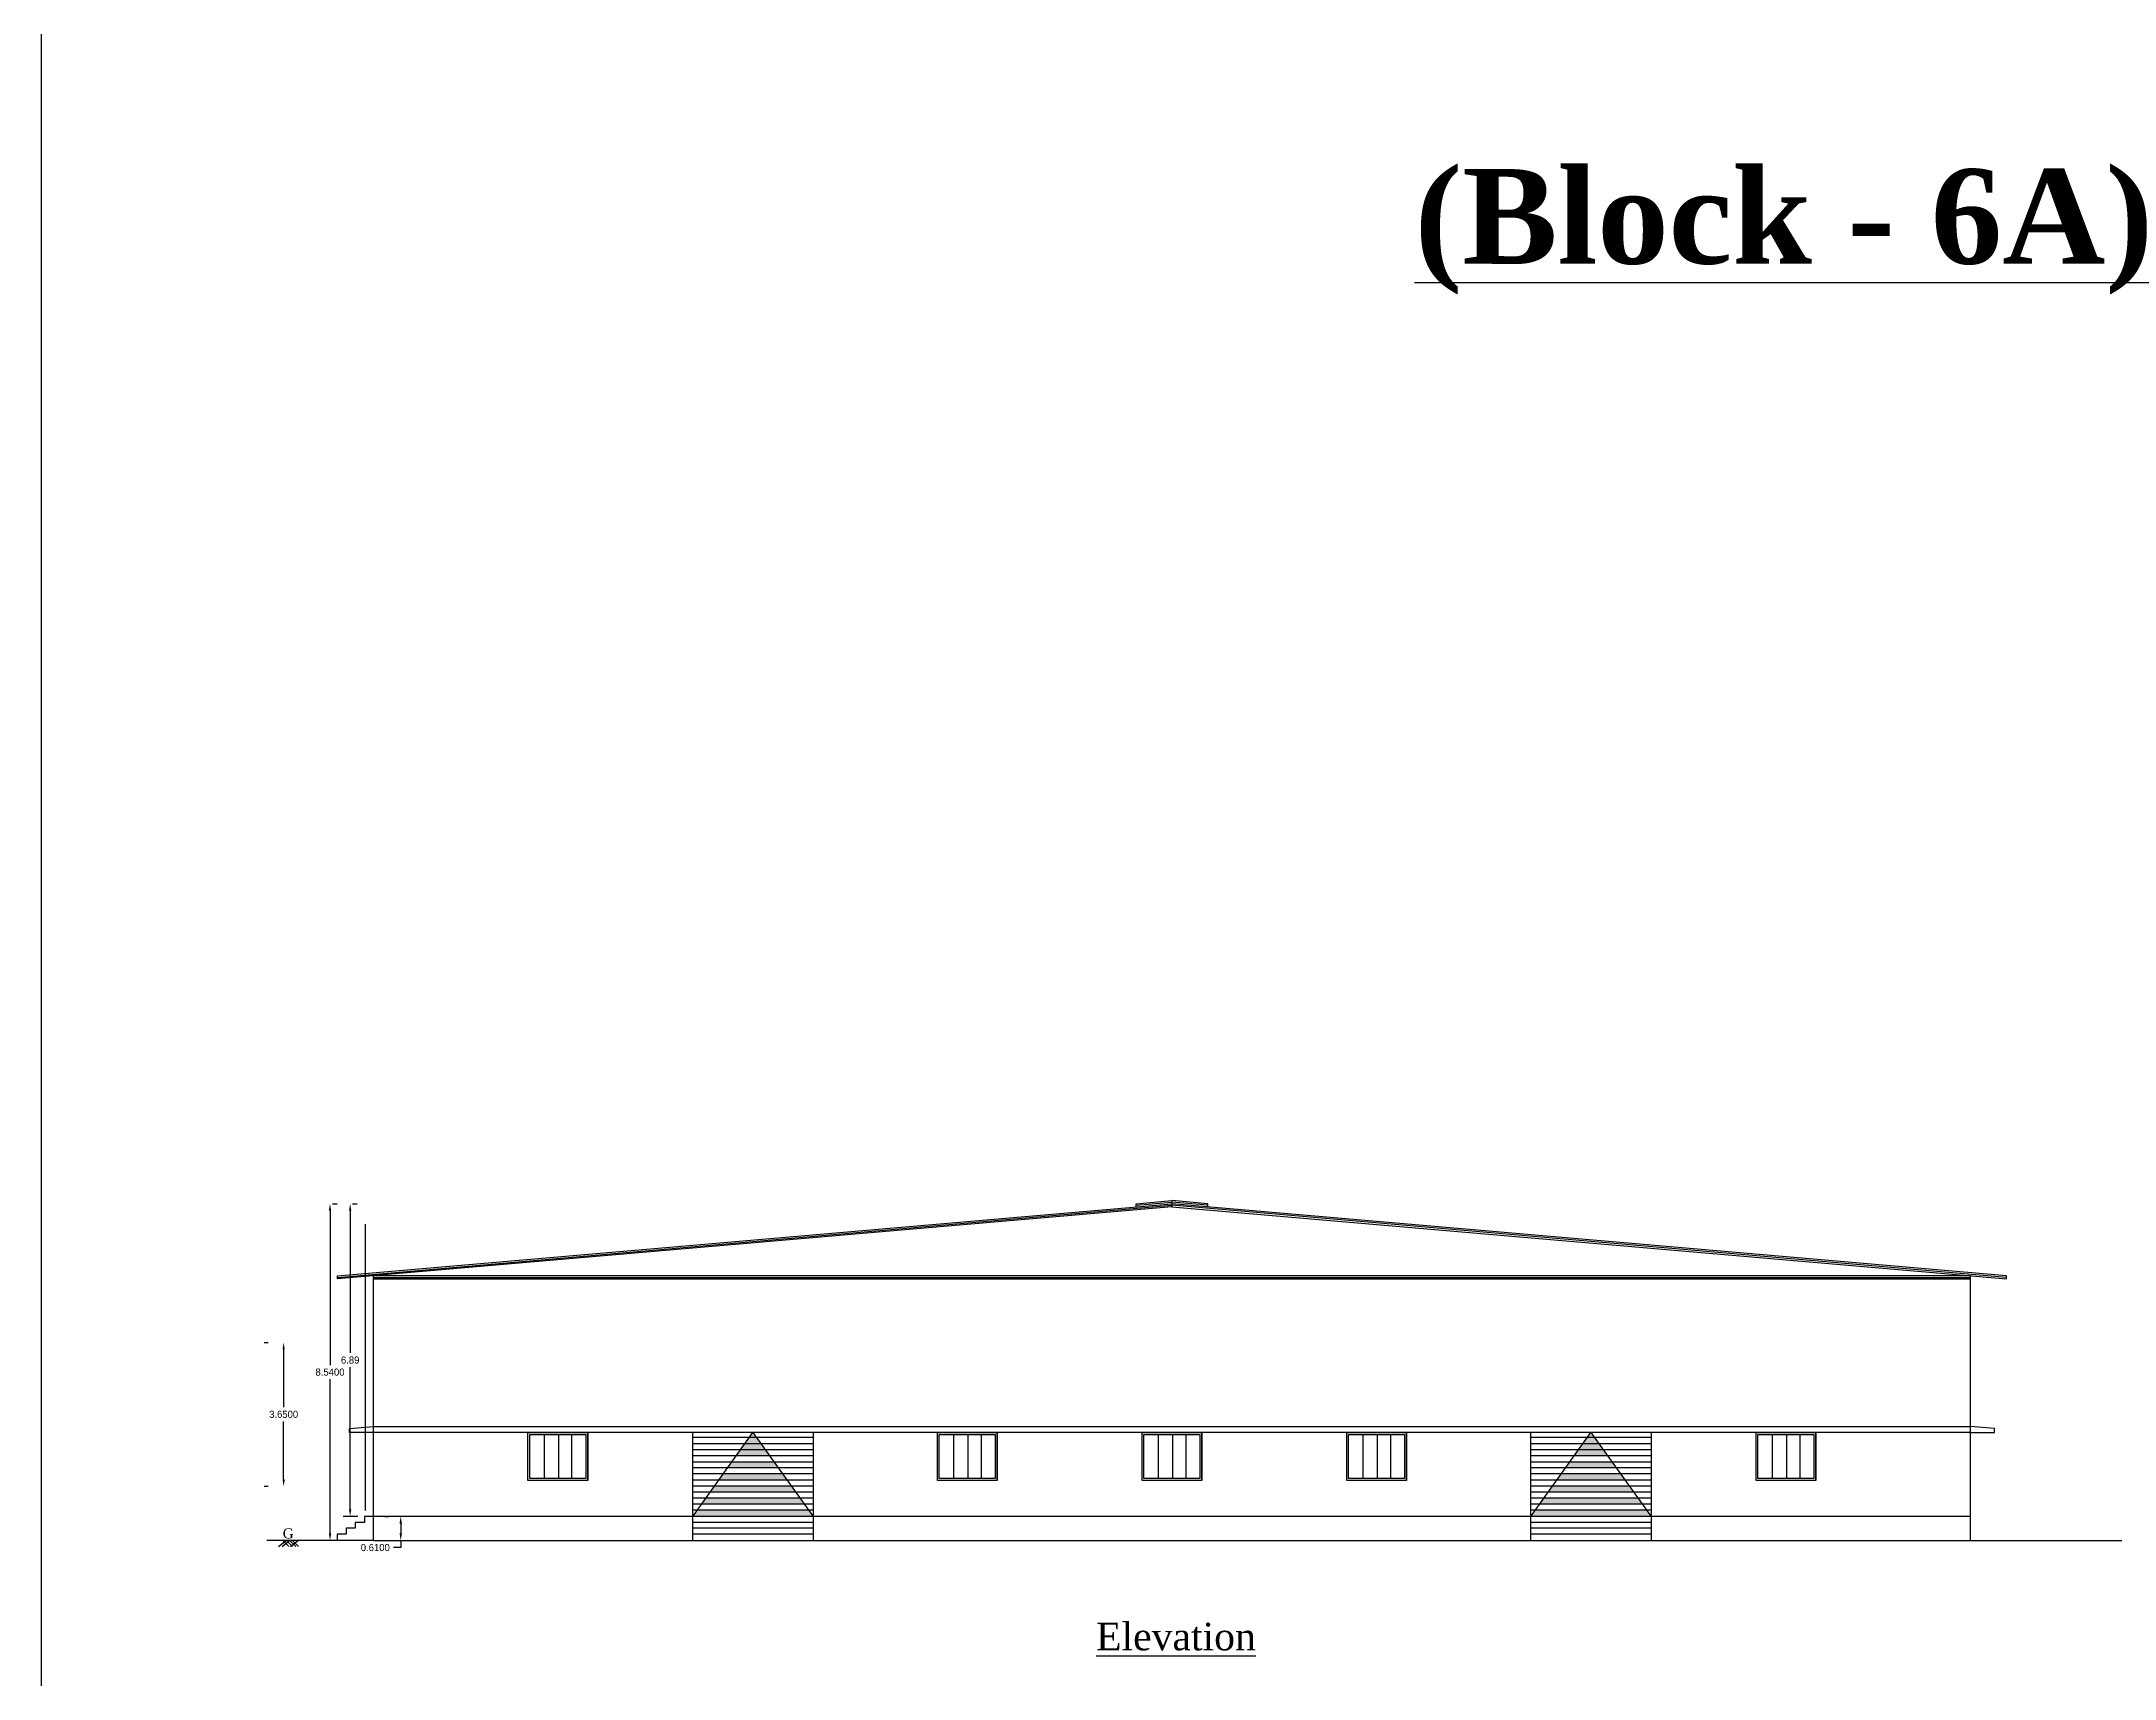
# Model space of a CAD drawing. Header units: metres. Extents: x 0 to 1012, y 0 to 496.
# Drawn here: x 620.1 to 672.7, y 250.7 to 292.2 of the extents above; entities that cross this region are included whole.
import ezdxf

# ---------------------------------------------------------------- set-up
doc = ezdxf.new("R2010")
doc.units = ezdxf.units.M
doc.header["$LTSCALE"] = 3.5
doc.header["$MEASUREMENT"] = 0
doc.linetypes.add('DOT2', pattern=[0.125, 0, -0.125])
doc.layers.get('0').update_dxf_attribs({"linetype": 'CONTINUOUS'})
doc.layers.get('DEFPOINTS').update_dxf_attribs({"linetype": 'CONTINUOUS'})
for name, color, linetype in [('BLK_1_FLR_0_REGULAR_ROOM_1', 2, 'CONTINUOUS'), ('BLK_1_HT_OF_BLDG', 5, 'CONTINUOUS'), ('BLK_1_PLINTH_HEIGHT', 7, 'CONTINUOUS')]:
    doc.layers.add(name, color=color, linetype=linetype)
doc.layers.add('ELECTRICAL_ROOM', color=1, linetype='CONTINUOUS', lineweight=0)
doc.styles.add('RomanS', font='romans.shx')
doc.dimstyles.get("Standard").update_dxf_attribs({"dimtxt": 0.18, "dimasz": 0.18, "dimexe": 0.18, "dimexo": 0.0625, "dimgap": 0.09, "dimtad": 0, "dimtih": 1, "dimtoh": 1, "dimdec": 4, "dimzin": 0, "dimdsep": 46, "dimtxsty": 'Standard', "dimcen": 0.09, "dimadec": 0, "dimazin": 0, "dimtfac": 1, "dimtdec": 4, "dimtofl": 0, "dimtmove": 0, "dimatfit": 3, "dimfxl": 0, "dimtolj": 1, "dimtzin": 0, "dimarcsym": 0})

# ---------------------------------------------------------------- blocks, each defined once
blk = doc.blocks.new('*D102')
at = {"layer": 'BLK_1_FLR_0_REGULAR_ROOM_1', "color": 0, "lineweight": -2}
for p, q in [((627.941, 262.521), (627.941, 258.916)), ((628.003, 262.701), (628.121, 262.701)), ((627.941, 254.951), (627.941, 258.556)), ((628.132, 254.771), (627.761, 254.771))]:
    blk.add_line(p, q, dxfattribs=at)
at = {"layer": 'BLK_1_FLR_0_REGULAR_ROOM_1', "color": 0}
for points in [[(627.911, 262.521), (627.971, 262.521), (627.941, 262.701)], [(627.911, 254.951), (627.971, 254.951), (627.941, 254.771)]]:
    blk.add_solid(points, dxfattribs=at)
at = {"layer": 'DEFPOINTS', "color": 0}
for p in [(627.941, 262.701), (627.941, 262.701), (628.195, 254.771)]:
    blk.add_point(p, dxfattribs=at)
at = {"layer": 'BLK_1_FLR_0_REGULAR_ROOM_1', "color": 0, "lineweight": 30, "insert": (627.941, 258.736), "char_height": 0.18, "attachment_point": 5}
blk.add_mtext('\\A1;6.89', dxfattribs=at)
blk = doc.blocks.new('*D103')
at = {"layer": 'BLK_1_HT_OF_BLDG', "color": 0, "lineweight": -2}
for p, q in [((627.43, 262.521), (627.43, 258.611)), ((627.493, 262.701), (627.61, 262.701)), ((627.43, 254.341), (627.43, 258.251)), ((627.643, 254.161), (627.25, 254.161))]:
    blk.add_line(p, q, dxfattribs=at)
at = {"layer": 'BLK_1_HT_OF_BLDG', "color": 0}
for points in [[(627.4, 262.521), (627.46, 262.521), (627.43, 262.701)], [(627.4, 254.341), (627.46, 254.341), (627.43, 254.161)]]:
    blk.add_solid(points, dxfattribs=at)
at = {"layer": 'DEFPOINTS', "color": 0}
for p in [(627.43, 262.701), (627.43, 262.701), (627.705, 254.161)]:
    blk.add_point(p, dxfattribs=at)
at = {"layer": 'BLK_1_HT_OF_BLDG', "color": 0, "lineweight": 30, "insert": (627.43, 258.431), "char_height": 0.18, "attachment_point": 5}
blk.add_mtext('\\A1;8.5400', dxfattribs=at)
blk = doc.blocks.new('*D104')
at = {"layer": 'BLK_1_PLINTH_HEIGHT', "color": 0, "linetype": 'DOT2', "lineweight": -2, "ltscale": 400}
for p, q in [((628.822, 254.771), (629.403, 254.771)), ((628.822, 254.161), (629.403, 254.161))]:
    blk.add_line(p, q, dxfattribs=at)
at = {"layer": 'BLK_1_PLINTH_HEIGHT', "color": 0, "linetype": 'Continuous', "lineweight": -2, "ltscale": 400}
for p, q in [((629.223, 254.591), (629.223, 254.341)), ((629.223, 253.981), (629.043, 253.981)), ((629.223, 254.161), (629.223, 253.981))]:
    blk.add_line(p, q, dxfattribs=at)
at = {"layer": 'BLK_1_PLINTH_HEIGHT', "color": 0, "ltscale": 400}
for points in [[(629.193, 254.591), (629.253, 254.591), (629.223, 254.771)], [(629.193, 254.341), (629.253, 254.341), (629.223, 254.161)]]:
    blk.add_solid(points, dxfattribs=at)
at = {"layer": 'DEFPOINTS', "color": 0, "ltscale": 400}
for p in [(628.76, 254.771), (628.76, 254.161), (629.223, 254.161)]:
    blk.add_point(p, dxfattribs=at)
at = {"layer": 'BLK_1_PLINTH_HEIGHT', "color": 0, "ltscale": 400, "insert": (628.578, 253.981), "char_height": 0.18, "attachment_point": 5}
blk.add_mtext('\\A1;0.6100', dxfattribs=at)
blk = doc.blocks.new('*D123')
at = {"layer": 'DEFPOINTS', "color": 0, "ltscale": 400}
for p in [(625.701, 259.185), (625.701, 255.535), (626.254, 255.535)]:
    blk.add_point(p, dxfattribs=at)
at = {"layer": 'ELECTRICAL_ROOM', "color": 0, "linetype": 'DOT2', "lineweight": -2, "ltscale": 400}
for p, q in [((625.764, 259.185), (626.434, 259.185)), ((625.764, 255.535), (626.434, 255.535))]:
    blk.add_line(p, q, dxfattribs=at)
at = {"layer": 'ELECTRICAL_ROOM', "color": 0, "lineweight": -2, "ltscale": 400}
for p, q in [((626.254, 259.005), (626.254, 257.54)), ((626.254, 255.715), (626.254, 257.18))]:
    blk.add_line(p, q, dxfattribs=at)
at = {"layer": 'ELECTRICAL_ROOM', "color": 0, "ltscale": 400}
for points in [[(626.224, 259.005), (626.284, 259.005), (626.254, 259.185)], [(626.224, 255.715), (626.284, 255.715), (626.254, 255.535)]]:
    blk.add_solid(points, dxfattribs=at)
at = {"layer": 'ELECTRICAL_ROOM', "color": 0, "ltscale": 400, "insert": (626.254, 257.36), "char_height": 0.18, "attachment_point": 5}
blk.add_mtext('\\A1;3.6500', dxfattribs=at)

msp = doc.modelspace()

# ---------------------------------------------------------------- hatches: boundary and pattern name
h = msp.add_hatch(color=256)
h.dxf.hatch_style = 1
h.paths.add_polyline_path([(639.56575, 254.93106), (636.74486, 254.93106), (636.63031, 254.77106), (639.68031, 254.77106)])
h.paths.add_polyline_path([(639.35096, 255.23106), (636.95965, 255.23106), (636.85225, 255.08106), (639.45836, 255.08106)])
h.paths.add_polyline_path([(639.12902, 255.54106), (637.1816, 255.54106), (637.0742, 255.39106), (639.23641, 255.39106)])
h.paths.add_polyline_path([(638.90707, 255.85106), (637.40355, 255.85106), (637.28899, 255.69106), (639.02162, 255.69106)])
h.paths.add_polyline_path([(638.69228, 256.15106), (637.61833, 256.15106), (637.51094, 256.00106), (638.79967, 256.00106)])
h.paths.add_polyline_path([(638.47033, 256.46106), (637.84028, 256.46106), (637.73289, 256.31106), (638.57772, 256.31106)])
h.paths.add_polyline_path([(638.36294, 256.61106), (637.94768, 256.61106), (637.84028, 256.46106), (638.47033, 256.46106)])
h.paths.add_polyline_path([(638.24838, 256.77106), (638.06223, 256.77106), (637.94768, 256.61106), (638.36294, 256.61106)])
h.paths.add_polyline_path([(638.15531, 256.90106), (638.06223, 256.77106), (638.24838, 256.77106)])
h = msp.add_hatch(color=256)
h.dxf.hatch_style = 1
h.paths.add_polyline_path([(660.81575, 254.93106), (657.99486, 254.93106), (657.88031, 254.77106), (660.93031, 254.77106)])
h.paths.add_polyline_path([(660.60096, 255.23106), (658.20965, 255.23106), (658.10225, 255.08106), (660.70836, 255.08106)])
h.paths.add_polyline_path([(660.37902, 255.54106), (658.4316, 255.54106), (658.3242, 255.39106), (660.48641, 255.39106)])
h.paths.add_polyline_path([(660.15707, 255.85106), (658.65355, 255.85106), (658.53899, 255.69106), (660.27162, 255.69106)])
h.paths.add_polyline_path([(659.94228, 256.15106), (658.86833, 256.15106), (658.76094, 256.00106), (660.04967, 256.00106)])
h.paths.add_polyline_path([(659.72033, 256.46106), (659.09028, 256.46106), (658.98289, 256.31106), (659.82772, 256.31106)])
h.paths.add_polyline_path([(659.61294, 256.61106), (659.19768, 256.61106), (659.09028, 256.46106), (659.72033, 256.46106)])
h.paths.add_polyline_path([(659.49838, 256.77106), (659.31223, 256.77106), (659.19768, 256.61106), (659.61294, 256.61106)])
h.paths.add_polyline_path([(659.40531, 256.90106), (659.31223, 256.77106), (659.49838, 256.77106)])

# ---------------------------------------------------------------- linework, layer by layer
for p, q in [((627.62031, 260.87241), (648.78031, 262.70106)), ((627.62031, 260.83241), (648.78031, 262.66106)), ((648.78031, 262.62106), (627.62031, 260.79241)), ((647.87031, 262.70241), (648.78031, 262.78106)), ((647.87031, 262.66241), (648.78031, 262.74106)), ((647.87031, 262.62241), (647.87031, 262.70241)), ((648.78031, 262.70106), (648.78031, 262.78106)), ((649.69031, 262.70241), (648.78031, 262.78106)), ((649.69031, 262.66241), (648.78031, 262.74106)), ((648.78031, 262.70106), (648.78031, 262.62106)), ((669.94031, 260.87241), (648.78031, 262.70106)), ((648.78031, 262.70106), (648.78031, 262.62106)), ((669.94031, 260.83241), (648.78031, 262.66106)), ((648.78031, 262.62106), (669.94031, 260.79241)), ((649.69031, 262.62241), (649.69031, 262.70241)), ((628.334, 254.92106), (628.334, 262.1824)), ((627.62031, 260.79241), (627.62031, 260.87241)), ((628.53031, 254.16106), (628.53031, 260.87106)), ((669.03031, 260.87106), (628.53031, 260.87106)), ((628.53031, 260.83106), (669.03031, 260.83106)), ((669.03031, 260.79106), (628.53031, 260.79106)), ((669.03031, 254.16106), (669.03031, 260.87106)), ((669.94031, 260.79241), (669.94031, 260.87241)), ((627.92031, 257.00106), (628.53031, 257.05338)), ((627.92031, 256.90135), (627.92031, 257.00135)), ((628.53031, 256.90106), (627.92031, 256.90106)), ((628.53031, 257.05338), (669.03031, 257.05338)), ((669.03031, 256.90106), (628.53031, 256.90106)), ((632.45031, 255.68106), (632.45031, 256.90106)), ((632.85675, 256.85106), (632.85675, 255.73106)), ((633.2204, 256.85106), (633.2204, 255.73106)), ((633.55757, 256.85106), (633.55757, 255.73106)), ((633.97031, 255.68106), (633.97031, 256.90106)), ((636.63031, 254.16106), (636.63031, 256.90106)), ((636.63031, 254.77106), (638.15531, 256.90106)), ((639.68031, 256.77106), (636.63031, 256.77106)), ((639.68031, 256.61106), (636.63031, 256.61106)), ((638.15531, 256.90106), (639.68031, 254.77106)), ((639.68031, 256.90106), (639.68031, 254.16106)), ((642.83031, 255.68106), (642.83031, 256.90106)), ((643.23675, 256.85106), (643.23675, 255.73106)), ((643.6004, 256.85106), (643.6004, 255.73106)), ((643.93757, 256.85106), (643.93757, 255.73106)), ((644.35031, 255.68106), (644.35031, 256.90106)), ((648.02031, 255.68106), (648.02031, 256.90106)), ((648.42675, 256.85106), (648.42675, 255.73106)), ((648.7904, 256.85106), (648.7904, 255.73106)), ((649.12757, 256.85106), (649.12757, 255.73106)), ((649.54031, 255.68106), (649.54031, 256.90106)), ((653.21031, 255.68106), (653.21031, 256.90106)), ((653.61675, 256.85106), (653.61675, 255.73106)), ((653.9804, 256.85106), (653.9804, 255.73106)), ((654.31757, 256.85106), (654.31757, 255.73106)), ((654.73031, 255.68106), (654.73031, 256.90106)), ((657.88031, 254.16106), (657.88031, 256.90106)), ((657.88031, 254.77106), (659.40531, 256.90106)), ((660.93031, 256.77106), (657.88031, 256.77106)), ((660.93031, 256.61106), (657.88031, 256.61106)), ((659.40531, 256.90106), (660.93031, 254.77106)), ((660.93031, 256.90106), (660.93031, 254.16106)), ((663.59031, 255.68106), (663.59031, 256.90106)), ((663.99675, 256.85106), (663.99675, 255.73106)), ((664.3604, 256.85106), (664.3604, 255.73106)), ((664.69757, 256.85106), (664.69757, 255.73106)), ((665.11031, 255.68106), (665.11031, 256.90106)), ((669.64031, 257.00106), (669.03031, 257.05338)), ((669.03031, 256.90106), (669.64031, 256.90106)), ((669.64031, 256.90135), (669.64031, 257.00135)), ((639.68031, 256.46106), (636.63031, 256.46106)), ((639.68031, 256.31106), (636.63031, 256.31106)), ((639.68031, 256.15106), (636.63031, 256.15106)), ((660.93031, 256.46106), (657.88031, 256.46106)), ((660.93031, 256.31106), (657.88031, 256.31106)), ((660.93031, 256.15106), (657.88031, 256.15106)), ((633.97031, 255.68106), (632.45031, 255.68106)), ((639.68031, 256.00106), (636.63031, 256.00106)), ((639.68031, 255.85106), (636.63031, 255.85106)), ((639.68031, 255.69106), (636.63031, 255.69106)), ((639.68031, 255.54106), (636.63031, 255.54106)), ((644.35031, 255.68106), (642.83031, 255.68106)), ((649.54031, 255.68106), (648.02031, 255.68106)), ((654.73031, 255.68106), (653.21031, 255.68106)), ((660.93031, 256.00106), (657.88031, 256.00106)), ((660.93031, 255.85106), (657.88031, 255.85106)), ((660.93031, 255.69106), (657.88031, 255.69106)), ((660.93031, 255.54106), (657.88031, 255.54106)), ((665.11031, 255.68106), (663.59031, 255.68106)), ((639.68031, 255.39106), (636.63031, 255.39106)), ((639.68031, 255.23106), (636.63031, 255.23106)), ((639.68031, 255.08106), (636.63031, 255.08106)), ((660.93031, 255.39106), (657.88031, 255.39106)), ((660.93031, 255.23106), (657.88031, 255.23106)), ((660.93031, 255.08106), (657.88031, 255.08106)), ((628.07031, 254.47106), (627.84031, 254.47106)), ((627.84031, 254.47106), (627.84031, 254.32106)), ((628.30031, 254.62106), (628.07031, 254.62106)), ((628.07031, 254.62106), (628.07031, 254.47106)), ((628.53031, 254.77106), (628.30031, 254.77106)), ((628.30031, 254.77106), (628.30031, 254.62106)), ((669.03031, 254.77106), (628.53031, 254.77106)), ((639.68031, 254.93106), (636.63031, 254.93106)), ((639.68031, 254.62106), (636.63031, 254.62106)), ((639.68031, 254.47106), (636.63031, 254.47106)), ((660.93031, 254.93106), (657.88031, 254.93106)), ((660.93031, 254.62106), (657.88031, 254.62106)), ((660.93031, 254.47106), (657.88031, 254.47106)), ((626.32541, 254.1611), (626.12306, 253.99899)), ((626.41516, 254.1611), (626.21281, 253.99899)), ((626.23741, 254.1611), (626.38909, 254.00813)), ((626.32541, 254.1611), (626.47709, 254.00813)), ((626.41516, 254.1611), (626.56684, 254.00813)), ((626.63162, 254.1611), (626.42927, 253.99899)), ((626.48167, 254.1611), (626.63335, 254.00813)), ((627.84031, 254.32106), (627.61031, 254.32106)), ((627.61031, 254.32106), (627.61031, 254.16106)), ((628.53031, 254.16106), (627.61031, 254.16106)), ((628.53031, 254.16106), (669.03031, 254.16106)), ((639.68031, 254.32106), (636.63031, 254.32106)), ((660.93031, 254.32106), (657.88031, 254.32106)), ((669.03031, 254.16106), (673.89871, 254.16106))]:
    msp.add_line(p, q)
at = {"linetype": 'Continuous'}
msp.add_line((628.53031, 254.16106), (625.82476, 254.16106), dxfattribs=at)
for points in [[(946.76772, 152.80989), (620.11287, 152.80989), (620.11287, 358.90797), (946.76772, 358.90797)], [(632.45031, 256.90106), (633.97031, 256.90106), (633.97031, 255.68106), (632.45031, 255.68106)], [(632.50031, 256.85106), (633.92031, 256.85106), (633.92031, 255.73106), (632.50031, 255.73106)], [(642.83031, 256.90106), (644.35031, 256.90106), (644.35031, 255.68106), (642.83031, 255.68106)], [(642.88031, 256.85106), (644.30031, 256.85106), (644.30031, 255.73106), (642.88031, 255.73106)], [(648.02031, 256.90106), (649.54031, 256.90106), (649.54031, 255.68106), (648.02031, 255.68106)], [(648.07031, 256.85106), (649.49031, 256.85106), (649.49031, 255.73106), (648.07031, 255.73106)], [(653.21031, 256.90106), (654.73031, 256.90106), (654.73031, 255.68106), (653.21031, 255.68106)], [(653.26031, 256.85106), (654.68031, 256.85106), (654.68031, 255.73106), (653.26031, 255.73106)], [(663.59031, 256.90106), (665.11031, 256.90106), (665.11031, 255.68106), (663.59031, 255.68106)], [(663.64031, 256.85106), (665.06031, 256.85106), (665.06031, 255.73106), (663.64031, 255.73106)]]:
    msp.add_lwpolyline(points, close=True)

# ---------------------------------------------------------------- texts
at = {"insert": (654.93284, 288.93677), "char_height": 2.4, "width": 124.3651928, "attachment_point": 1, "style": 'RomanS'}
msp.add_mtext('{\\fTimes New Roman|b1|i0|c0|p18;\\L(Block - 6A)}', dxfattribs=at)
at = {"attachment_point": 1}
for s, insert, char_height, width in [('{\\fTimes New Roman Baltic|b0|i0|c0|p18;G}', (626.23057, 254.46805), 0.2538732, 0.504135), ('{\\fTimes New Roman|b0|i0|c0|p18;\\LElevation}', (646.85563, 252.07713), 0.7, 10.5391977)]:
    msp.add_mtext(s, dxfattribs=dict(at, insert=insert, char_height=char_height, width=width))

# ---------------------------------------------------------------- dimensions: what is measured, and where the dimension line sits
at = {"layer": 'BLK_1_FLR_0_REGULAR_ROOM_1', "color": 4, "lineweight": 30}
dim = msp.add_linear_dim(base=(627.94068, 262.70106), p1=(628.19466, 254.77106), p2=(627.94068, 262.70106), angle=90, text='6.89', dimstyle='Standard', dxfattribs=at)
dim.commit()
dim.dimension.update_dxf_attribs({"geometry": '*D102', "text_midpoint": (627.94068, 258.73606)})
at = {"layer": 'BLK_1_HT_OF_BLDG', "lineweight": 30}
dim = msp.add_linear_dim(base=(627.4303, 262.70106), p1=(627.70541, 254.16106), p2=(627.4303, 262.70106), angle=90, dimstyle='Standard', dxfattribs=at)
dim.commit()
dim.dimension.update_dxf_attribs({"geometry": '*D103', "text_midpoint": (627.4303, 258.43106)})
at = {"layer": 'BLK_1_PLINTH_HEIGHT', "color": 7, "ltscale": 400}
dim = msp.add_linear_dim(base=(629.22306, 254.16106), p1=(628.75965, 254.77106), p2=(628.75965, 254.16106), angle=90, dimstyle='Standard', override={"dimfxl": 0.18}, dxfattribs=at)
dim.commit()
dim.dimension.update_dxf_attribs({"geometry": '*D104', "text_midpoint": (628.57806, 253.98106)})
at = {"layer": 'ELECTRICAL_ROOM', "color": 3, "ltscale": 400}
dim = msp.add_linear_dim(base=(626.25382, 255.5349), p1=(625.70112, 259.1849), p2=(625.70112, 255.5349), angle=90, dimstyle='Standard', dxfattribs=at)
dim.commit()
dim.dimension.update_dxf_attribs({"geometry": '*D123', "text_midpoint": (626.25382, 257.3599)})

doc.saveas('drawing.dxf')
